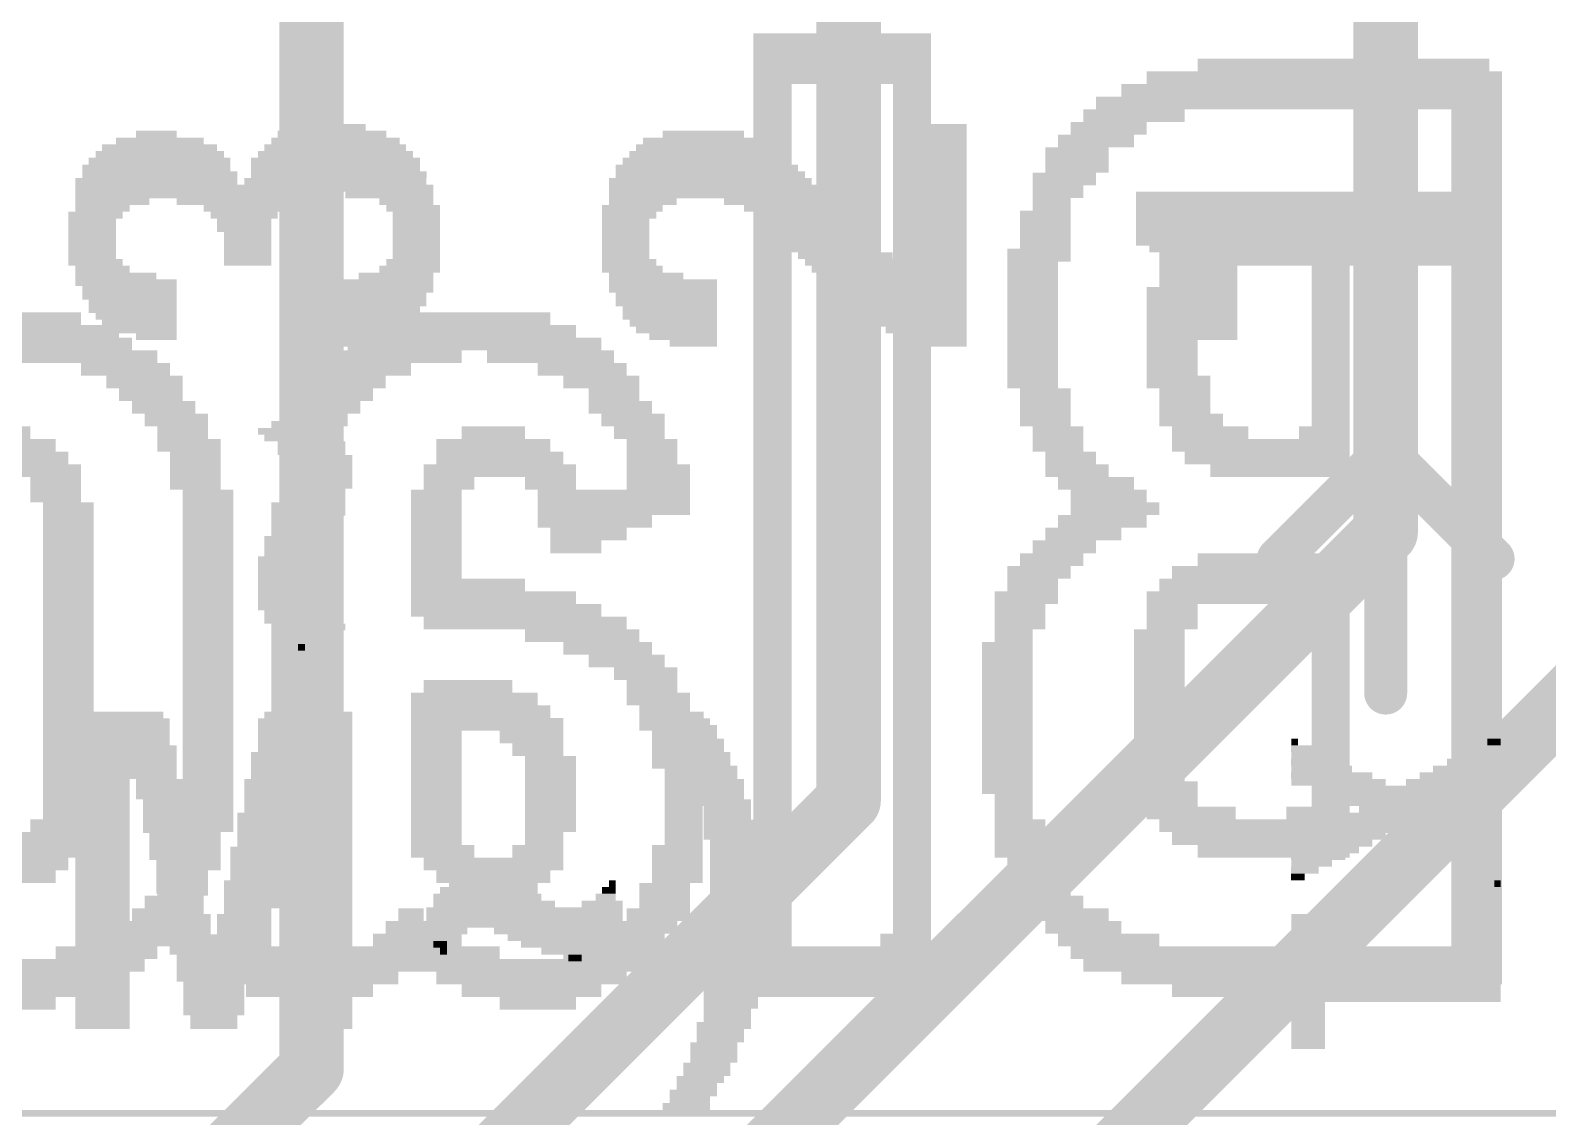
# Model space of a CAD drawing. Extents: x -25 to 82, y -36 to 56.
# Drawn here: x 54.55 to 61.73, y 42.95 to 48.09 of the extents above; entities that cross this region are included whole.
import ezdxf

# ---------------------------------------------------------------- set-up
doc = ezdxf.new("R2010")
doc.units = 0
for name, color, linetype in [('1', 12, 'CONTINUOUS'), ('21', 41, 'CONTINUOUS'), ('22', 40, 'CONTINUOUS')]:
    doc.layers.add(name, color=color, linetype=linetype)

# ---------------------------------------------------------------- blocks, each defined once
blk = doc.blocks.new('RECT')
blk.add_solid([(-0.5, -0.5), (0.5, -0.5), (-0.5, 0.5), (0.5, 0.5)])

msp = doc.modelspace()

# ---------------------------------------------------------------- linework, layer by layer
at = {"layer": '1', "const_width": 0.3048}
for points in [[(58.42, 44.45), (58.42, 49.15)], [(60.96, 49.15), (60.96, 45.72)], [(55.88, 48.26), (55.88, 43.18)], [(53.594, 36.703), (63.5, 46.609)], [(52.959, 37.719), (60.96, 45.72)], [(52.324, 38.354), (58.42, 44.45)], [(51.689, 38.989), (55.88, 43.18)]]:
    msp.add_lwpolyline(points, dxfattribs=at)
at = {"layer": '1', "const_width": 0.1524}
for points in [[(61.0139, 45.6661, 1), (60.9061, 45.7739)], [(60.8838, 45.72, 1), (61.0362, 45.72)], [(58.4739, 44.3961, 1), (58.3661, 44.5039)], [(58.3438, 44.45, 1), (58.4962, 44.45)], [(55.9339, 43.1261, 1), (55.8261, 43.2339)], [(55.8038, 43.18, 1), (55.9562, 43.18)]]:
    msp.add_lwpolyline(points, format="xyb", dxfattribs=at)
at = {"layer": '21', "const_width": 0.2032}
for points in [[(60.96, 46.101), (60.452, 45.593)], [(60.96, 44.958), (60.96, 46.101)], [(61.468, 45.593), (60.96, 46.101)]]:
    msp.add_lwpolyline(points, dxfattribs=at)
at = {"layer": '21', "const_width": 0.1016}
for points in [[(61.0108, 46.101, 1), (60.9092, 46.101)], [(60.9959, 46.1369, 1), (60.9241, 46.0651)], [(60.9959, 46.0651, 1), (60.9241, 46.1369)], [(60.4161, 45.6289, 1), (60.4879, 45.5571)], [(61.4321, 45.5571, 1), (61.5039, 45.6289)], [(60.9092, 44.958, 1), (61.0108, 44.958)]]:
    msp.add_lwpolyline(points, format="xyb", dxfattribs=at)

# ---------------------------------------------------------------- block references
at = {"layer": '21'}
for p, xscale, yscale in [((55.9765, 47.6347), 0.32, 0.032), ((58.8518, 47.6347), 0.254, 0.032), ((55.1624, 47.5706), 0.414, 0.032), ((55.1459, 47.6026), 0.193, 0.032), ((55.993, 47.5706), 0.6071, 0.032), ((55.9765, 47.6026), 0.5131, 0.032), ((57.7342, 47.5706), 0.574, 0.032), ((57.7329, 47.6026), 0.3835, 0.032), ((58.8518, 47.6026), 0.254, 0.032), ((58.8518, 47.5706), 0.254, 0.032), ((55.1624, 47.5068), 0.6071, 0.0318), ((55.1612, 47.5386), 0.5436, 0.032), ((55.993, 47.5068), 0.7341, 0.0318), ((55.9918, 47.5386), 0.6706, 0.032), ((57.7507, 47.5068), 0.7341, 0.0318), ((57.7342, 47.5386), 0.6401, 0.032), ((58.8518, 47.5386), 0.254, 0.032), ((58.8518, 47.5068), 0.254, 0.0318), ((55.1459, 47.4429), 0.701, 0.032), ((55.1612, 47.4749), 0.6706, 0.032), ((55.993, 47.4749), 0.8001, 0.032), ((55.993, 47.4429), 0.8001, 0.032), ((57.7494, 47.4429), 0.8636, 0.032), ((57.7494, 47.4749), 0.7976, 0.032), ((58.8518, 47.4749), 0.254, 0.032), ((58.8518, 47.4429), 0.254, 0.032), ((55.1459, 47.379), 0.7671, 0.0318), ((55.6095, 47.3471), 1.6942, 0.032), ((55.1624, 47.4109), 0.7341, 0.032), ((55.993, 47.379), 0.8611, 0.0318), ((56.0083, 47.4109), 0.8306, 0.032), ((57.766, 47.379), 0.9576, 0.0318), ((57.7825, 47.3471), 0.9906, 0.032), ((57.766, 47.4109), 0.8966, 0.032), ((58.8518, 47.4109), 0.254, 0.032), ((58.8518, 47.379), 0.254, 0.0318), ((58.8518, 47.3471), 0.254, 0.032), ((55.3529, 47.3151), 1.1811, 0.032), ((54.9377, 47.2831), 0.3505, 0.032), ((55.5142, 47.2831), 0.5436, 0.032), ((56.2483, 47.3151), 0.4166, 0.032), ((56.3283, 47.2831), 0.2565, 0.032), ((57.7977, 47.3151), 1.0211, 0.032), ((57.4472, 47.2831), 0.32, 0.032), ((58.086, 47.2831), 0.5105, 0.032), ((58.8518, 47.3151), 0.254, 0.032), ((58.8518, 47.2831), 0.254, 0.032), ((60.6412, 47.3151), 1.7247, 0.032), ((60.6412, 47.2831), 1.7247, 0.032), ((54.8576, 47.2192), 0.2565, 0.0318), ((54.8907, 47.2511), 0.2565, 0.032), ((55.5612, 47.2511), 0.3835, 0.032), ((55.5612, 47.2192), 0.3175, 0.0318), ((56.3601, 47.2511), 0.254, 0.032), ((56.3753, 47.2192), 0.2235, 0.0318), ((57.3824, 47.2192), 0.2565, 0.0318), ((57.3977, 47.2511), 0.287, 0.032), ((58.1482, 47.2511), 0.447, 0.032), ((58.1978, 47.2192), 0.414, 0.0318), ((58.8518, 47.2511), 0.254, 0.032), ((58.8518, 47.2192), 0.254, 0.0318), ((60.6412, 47.2511), 1.7247, 0.032), ((60.6412, 47.2192), 1.7247, 0.0318), ((54.8424, 47.1874), 0.2261, 0.032), ((54.8424, 47.1554), 0.2261, 0.032), ((55.5612, 47.1874), 0.2565, 0.032), ((55.5612, 47.1554), 0.2565, 0.032), ((56.3753, 47.1874), 0.2235, 0.032), ((56.3753, 47.1554), 0.2235, 0.032), ((57.3659, 47.1874), 0.2235, 0.032), ((57.3659, 47.1554), 0.2235, 0.032), ((58.2295, 47.1874), 0.4166, 0.032), ((58.2613, 47.1554), 0.414, 0.032), ((58.8518, 47.1874), 0.254, 0.032), ((58.8518, 47.1554), 0.254, 0.032), ((60.6412, 47.1874), 1.7247, 0.032), ((60.6412, 47.1554), 1.7247, 0.032), ((54.8424, 47.1234), 0.2261, 0.032), ((54.8424, 47.0913), 0.2261, 0.032), ((54.8424, 47.0595), 0.2261, 0.0318), ((55.5777, 47.1234), 0.2235, 0.032), ((55.5777, 47.0913), 0.2235, 0.032), ((55.5777, 47.0595), 0.2235, 0.0318), ((56.3753, 47.1234), 0.2235, 0.032), ((56.3753, 47.0913), 0.2235, 0.032), ((56.3753, 47.0595), 0.2235, 0.0318), ((57.3659, 47.1234), 0.2235, 0.032), ((57.3659, 47.0913), 0.2235, 0.032), ((57.3659, 47.0595), 0.2235, 0.0318), ((58.293, 47.1234), 0.4166, 0.032), ((58.3248, 47.0913), 0.414, 0.032), ((58.3565, 47.0595), 0.4166, 0.0318), ((58.8518, 47.1234), 0.254, 0.032), ((58.8518, 47.0913), 0.254, 0.032), ((58.8518, 47.0595), 0.254, 0.0318), ((60.6412, 47.1234), 1.7247, 0.032), ((60.6412, 47.0913), 1.7247, 0.032), ((60.673, 47.0595), 1.6612, 0.0318), ((54.8424, 47.0276), 0.2261, 0.032), ((54.8576, 46.9956), 0.2565, 0.032), ((55.5777, 47.0276), 0.2235, 0.032), ((55.5777, 46.9956), 0.2235, 0.032), ((56.3601, 46.9956), 0.254, 0.032), ((56.3753, 47.0276), 0.2235, 0.032), ((57.3824, 46.9956), 0.2565, 0.032), ((57.3659, 47.0276), 0.2235, 0.032), ((58.4048, 47.0276), 0.447, 0.032), ((58.5965, 46.9956), 0.7645, 0.032), ((58.8518, 47.0276), 0.254, 0.032), ((60.7047, 47.0276), 1.5977, 0.032), ((60.7212, 46.9956), 1.5646, 0.032), ((54.8907, 46.9636), 0.2565, 0.032), ((54.9542, 46.9317), 0.3835, 0.0318), ((56.2801, 46.9317), 0.3531, 0.0318), ((56.3436, 46.9636), 0.287, 0.032), ((57.3977, 46.9636), 0.287, 0.032), ((57.4624, 46.9317), 0.3505, 0.0318), ((58.6118, 46.9636), 0.7341, 0.032), ((58.6283, 46.9317), 0.701, 0.0318), ((60.1142, 46.9636), 0.2896, 0.032), ((60.1307, 46.9317), 0.2565, 0.0318), ((55.0024, 46.8998), 0.4801, 0.032), ((55.0189, 46.8678), 0.447, 0.032), ((56.2166, 46.8998), 0.4801, 0.032), ((56.2166, 46.8678), 0.4801, 0.032), ((57.5424, 46.8998), 0.5105, 0.032), ((57.5424, 46.8678), 0.5105, 0.032), ((58.6435, 46.8998), 0.6706, 0.032), ((58.66, 46.8678), 0.6375, 0.032), ((60.1307, 46.8998), 0.2565, 0.032), ((60.1472, 46.8678), 0.2235, 0.032), ((55.0189, 46.8358), 0.447, 0.032), ((55.0342, 46.8038), 0.4166, 0.032), ((55.0342, 46.7719), 0.4166, 0.0318), ((56.2, 46.8358), 0.447, 0.032), ((56.2, 46.8038), 0.447, 0.032), ((56.1848, 46.7719), 0.4166, 0.0318), ((57.5577, 46.8358), 0.4801, 0.032), ((57.5577, 46.8038), 0.4801, 0.032), ((57.5742, 46.7719), 0.447, 0.0318), ((58.6753, 46.8358), 0.6071, 0.032), ((58.6918, 46.8038), 0.574, 0.032), ((58.7083, 46.7719), 0.541, 0.0318), ((60.1472, 46.8358), 0.2235, 0.032), ((60.1472, 46.8038), 0.2235, 0.032), ((60.1472, 46.7719), 0.2235, 0.0318), ((55.0507, 46.7401), 0.3835, 0.032), ((55.0659, 46.7081), 0.3531, 0.032), ((56.1683, 46.7401), 0.3835, 0.032), ((56.1518, 46.7081), 0.3505, 0.032), ((57.5742, 46.7401), 0.447, 0.032), ((57.5907, 46.7081), 0.414, 0.032), ((58.74, 46.7401), 0.4775, 0.032), ((58.7553, 46.7081), 0.447, 0.032), ((60.1472, 46.7401), 0.2235, 0.032), ((60.1624, 46.7081), 0.193, 0.032), ((55.099, 46.6761), 0.287, 0.032), ((55.1459, 46.6441), 0.193, 0.032), ((56.1365, 46.6761), 0.32, 0.032), ((56.1048, 46.6441), 0.2565, 0.032), ((57.6059, 46.6761), 0.3835, 0.032), ((57.6377, 46.6441), 0.32, 0.032), ((58.787, 46.6761), 0.3835, 0.032), ((58.8353, 46.6441), 0.287, 0.032), ((60.1624, 46.6761), 0.193, 0.032), ((60.1624, 46.6441), 0.193, 0.032), ((56.0565, 46.6122), 0.16, 0.0318), ((57.6859, 46.6122), 0.2235, 0.0318), ((58.867, 46.6122), 0.2235, 0.0318), ((55.8165, 46.2288), 0.254, 0.032), ((55.8495, 46.2608), 0.127, 0.032), ((55.8013, 46.1968), 0.3505, 0.032), ((55.833, 46.1649), 0.3531, 0.0318), ((55.88, 46.133), 0.32, 0.032), ((55.88, 46.101), 0.32, 0.032), ((55.913, 46.069), 0.32, 0.032), ((55.913, 46.0371), 0.32, 0.0318), ((55.9295, 46.0052), 0.287, 0.032), ((55.9295, 45.9732), 0.287, 0.032), ((55.9295, 45.9412), 0.287, 0.032), ((55.8965, 45.9092), 0.287, 0.032), ((55.8965, 45.8774), 0.287, 0.0318), ((55.8965, 45.8455), 0.287, 0.032), ((55.88, 45.8135), 0.32, 0.032), ((55.8648, 45.7815), 0.2896, 0.032), ((55.8495, 45.7495), 0.32, 0.032), ((55.833, 45.7176), 0.287, 0.0318), ((55.8165, 45.6857), 0.32, 0.032), ((55.8165, 45.6537), 0.32, 0.032), ((55.7848, 45.5898), 0.3175, 0.0318), ((55.7695, 45.5579), 0.287, 0.032), ((55.8, 45.6217), 0.287, 0.032), ((55.7695, 45.5259), 0.287, 0.032), ((55.7695, 45.4939), 0.287, 0.032), ((55.7695, 45.4619), 0.287, 0.032), ((55.7695, 45.4301), 0.287, 0.0318), ((55.7695, 45.3982), 0.287, 0.032), ((55.7848, 45.3662), 0.3175, 0.032), ((55.833, 45.3022), 0.3531, 0.032), ((55.8165, 45.3342), 0.32, 0.032), ((55.8648, 45.2703), 0.3505, 0.0318), ((55.8648, 45.2384), 0.2896, 0.032), ((55.8483, 45.2064), 0.1905, 0.032), ((55.833, 45.1744), 0.033, 0.032), ((54.9707, 44.8549), 0.4166, 0.032), ((55.8648, 44.8549), 0.4166, 0.032), ((57.6377, 44.8549), 0.193, 0.032), ((54.9859, 44.823), 0.447, 0.0318), ((54.9859, 44.7911), 0.447, 0.032), ((55.8495, 44.823), 0.447, 0.0318), ((55.8495, 44.7911), 0.447, 0.032), ((57.6529, 44.823), 0.2235, 0.0318), ((57.6859, 44.7911), 0.2235, 0.032), ((54.9859, 44.7591), 0.447, 0.032), ((54.9859, 44.7271), 0.447, 0.032), ((55.0024, 44.6952), 0.4801, 0.0318), ((55.8495, 44.7591), 0.447, 0.032), ((55.8495, 44.7271), 0.447, 0.032), ((55.8495, 44.6952), 0.447, 0.0318), ((57.6859, 44.7591), 0.2235, 0.032), ((57.719, 44.7271), 0.2235, 0.032), ((57.719, 44.6952), 0.2235, 0.0318), ((60.5612, 44.6952), 0.0965, 0.0318), ((60.5295, 44.7271), 0.033, 0.032), ((61.4401, 44.6952), 0.127, 0.0318), ((61.4718, 44.7271), 0.0635, 0.032), ((55.0024, 44.6634), 0.4801, 0.032), ((55.0024, 44.6314), 0.4801, 0.032), ((55.833, 44.6634), 0.4801, 0.032), ((55.833, 44.6314), 0.4801, 0.032), ((57.7494, 44.6634), 0.2235, 0.032), ((57.7494, 44.6314), 0.2235, 0.032), ((60.6247, 44.6314), 0.2235, 0.032), ((60.593, 44.6634), 0.16, 0.032), ((61.3766, 44.6314), 0.254, 0.032), ((61.4083, 44.6634), 0.1905, 0.032), ((55.0024, 44.5994), 0.4801, 0.032), ((55.0024, 44.5673), 0.4801, 0.032), ((55.833, 44.5994), 0.4801, 0.032), ((55.833, 44.5673), 0.4801, 0.032), ((57.7825, 44.5994), 0.2235, 0.032), ((57.7825, 44.5673), 0.2235, 0.032), ((60.6565, 44.5994), 0.287, 0.032), ((60.7047, 44.5673), 0.3835, 0.032), ((61.3118, 44.5673), 0.3835, 0.032), ((61.3435, 44.5994), 0.32, 0.032), ((54.8907, 44.5355), 0.2565, 0.0318), ((54.8907, 44.5036), 0.2565, 0.032), ((55.1612, 44.5355), 0.2235, 0.0318), ((55.1612, 44.5036), 0.2235, 0.032), ((55.6743, 44.5355), 0.2235, 0.0318), ((55.6743, 44.5036), 0.2235, 0.032), ((55.9448, 44.5355), 0.2565, 0.0318), ((55.9448, 44.5036), 0.2565, 0.032), ((57.7977, 44.5355), 0.254, 0.0318), ((57.8129, 44.5036), 0.2235, 0.032), ((60.7365, 44.5355), 0.447, 0.0318), ((61.0083, 44.5036), 0.7976, 0.032), ((61.2648, 44.5355), 0.4166, 0.0318), ((54.8907, 44.4716), 0.2565, 0.032), ((54.8907, 44.4396), 0.2565, 0.032), ((54.8907, 44.4076), 0.2565, 0.032), ((55.1612, 44.4716), 0.2235, 0.032), ((55.1777, 44.4396), 0.1905, 0.032), ((55.1777, 44.4076), 0.1905, 0.032), ((55.6743, 44.4716), 0.2235, 0.032), ((55.6578, 44.4396), 0.1905, 0.032), ((55.6578, 44.4076), 0.1905, 0.032), ((55.9448, 44.4716), 0.2565, 0.032), ((55.9448, 44.4396), 0.2565, 0.032), ((55.9448, 44.4076), 0.2565, 0.032), ((57.8129, 44.4716), 0.2235, 0.032), ((57.8295, 44.4396), 0.2565, 0.032), ((57.846, 44.4076), 0.2235, 0.032), ((60.993, 44.4716), 0.6401, 0.032), ((61.0095, 44.4396), 0.4801, 0.032), ((61.0083, 44.4076), 0.3505, 0.032), ((54.8907, 44.3757), 0.2565, 0.0318), ((54.8907, 44.3438), 0.2565, 0.032), ((55.1942, 44.3757), 0.2235, 0.0318), ((55.1942, 44.3438), 0.2235, 0.032), ((55.6412, 44.3757), 0.2235, 0.0318), ((55.6412, 44.3438), 0.2235, 0.032), ((55.9448, 44.3757), 0.2565, 0.0318), ((55.9448, 44.3438), 0.2565, 0.032), ((57.846, 44.3757), 0.2235, 0.0318), ((57.8625, 44.3438), 0.2565, 0.032), ((60.993, 44.3438), 0.574, 0.032), ((60.993, 44.3757), 0.447, 0.0318), ((54.8907, 44.3118), 0.2565, 0.032), ((54.8907, 44.2798), 0.2565, 0.032), ((55.1942, 44.3118), 0.2235, 0.032), ((55.2094, 44.2798), 0.193, 0.032), ((55.6412, 44.3118), 0.2235, 0.032), ((55.6247, 44.2798), 0.1905, 0.032), ((55.9448, 44.3118), 0.2565, 0.032), ((55.9448, 44.2798), 0.2565, 0.032), ((57.8625, 44.3118), 0.2565, 0.032), ((57.8625, 44.2798), 0.2565, 0.032), ((60.753, 44.2798), 0.414, 0.032), ((60.9765, 44.3118), 0.7341, 0.032), ((61.2318, 44.2798), 0.4166, 0.032), ((54.8907, 44.2479), 0.2565, 0.0318), ((54.8907, 44.2161), 0.2565, 0.032), ((55.2094, 44.2479), 0.193, 0.0318), ((55.2247, 44.2161), 0.2235, 0.032), ((55.6082, 44.2161), 0.2235, 0.032), ((55.6247, 44.2479), 0.1905, 0.0318), ((55.9448, 44.2479), 0.2565, 0.0318), ((55.9448, 44.2161), 0.2565, 0.032), ((57.8777, 44.2479), 0.2261, 0.0318), ((57.893, 44.2161), 0.2565, 0.032), ((60.7047, 44.2479), 0.3835, 0.0318), ((60.673, 44.2161), 0.32, 0.032), ((61.2966, 44.2479), 0.414, 0.0318), ((61.3283, 44.2161), 0.3505, 0.032), ((54.8907, 44.1841), 0.2565, 0.032), ((54.8907, 44.1521), 0.2565, 0.032), ((54.8907, 44.1201), 0.2565, 0.032), ((55.2247, 44.1841), 0.2235, 0.032), ((55.2412, 44.1521), 0.1905, 0.032), ((55.2412, 44.1201), 0.1905, 0.032), ((55.6082, 44.1841), 0.2235, 0.032), ((55.593, 44.1521), 0.193, 0.032), ((55.593, 44.1201), 0.193, 0.032), ((55.9448, 44.1841), 0.2565, 0.032), ((55.9448, 44.1521), 0.2565, 0.032), ((55.9448, 44.1201), 0.2565, 0.032), ((57.893, 44.1841), 0.2565, 0.032), ((57.893, 44.1521), 0.2565, 0.032), ((57.893, 44.1201), 0.2565, 0.032), ((60.6412, 44.1841), 0.2565, 0.032), ((60.6095, 44.1521), 0.193, 0.032), ((60.5777, 44.1201), 0.1295, 0.032), ((61.3601, 44.1841), 0.287, 0.032), ((61.3918, 44.1521), 0.2235, 0.032), ((61.4236, 44.1201), 0.16, 0.032), ((54.8907, 44.0882), 0.2565, 0.0318), ((54.8907, 44.0563), 0.2565, 0.032), ((55.2412, 44.0882), 0.1905, 0.0318), ((55.2577, 44.0563), 0.2235, 0.032), ((55.5777, 44.0563), 0.2235, 0.032), ((55.593, 44.0882), 0.193, 0.0318), ((55.9448, 44.0882), 0.2565, 0.0318), ((55.9448, 44.0563), 0.2565, 0.032), ((56.6788, 44.0563), 0.2565, 0.032), ((57.3024, 44.0563), 0.0305, 0.032), ((57.893, 44.0882), 0.2565, 0.0318), ((57.893, 44.0563), 0.2565, 0.032), ((60.5447, 44.0882), 0.0635, 0.0318), ((61.4553, 44.0882), 0.0965, 0.0318), ((61.4883, 44.0563), 0.0305, 0.032), ((54.8907, 44.0243), 0.2565, 0.032), ((54.8907, 43.9923), 0.2565, 0.032), ((55.2577, 44.0243), 0.2235, 0.032), ((55.2742, 43.9923), 0.1905, 0.032), ((55.5777, 44.0243), 0.2235, 0.032), ((55.5612, 43.9923), 0.1905, 0.032), ((55.9448, 44.0243), 0.2565, 0.032), ((55.9448, 43.9923), 0.2565, 0.032), ((56.7119, 43.9923), 0.5105, 0.032), ((56.6953, 44.0243), 0.4166, 0.032), ((57.2707, 43.9923), 0.094, 0.032), ((57.2859, 44.0243), 0.0635, 0.032), ((57.893, 44.0243), 0.2565, 0.032), ((57.893, 43.9923), 0.2565, 0.032), ((54.8907, 43.9603), 0.2565, 0.032), ((54.8907, 43.9284), 0.2565, 0.0318), ((55.2742, 43.9603), 0.1905, 0.032), ((55.2742, 43.9284), 0.1905, 0.0318), ((55.5612, 43.9603), 0.1905, 0.032), ((55.5612, 43.9284), 0.1905, 0.0318), ((55.9448, 43.9603), 0.2565, 0.032), ((55.9448, 43.9284), 0.2565, 0.0318), ((56.8871, 43.9284), 0.9271, 0.0318), ((56.7436, 43.9603), 0.574, 0.032), ((57.2541, 43.9603), 0.193, 0.032), ((57.893, 43.9603), 0.2565, 0.032), ((57.9095, 43.9284), 0.2896, 0.0318), ((54.8907, 43.8965), 0.2565, 0.032), ((54.8907, 43.8645), 0.2565, 0.032), ((54.8907, 43.8325), 0.2565, 0.032), ((55.2907, 43.8965), 0.2235, 0.032), ((55.306, 43.8645), 0.193, 0.032), ((55.306, 43.8325), 0.193, 0.032), ((55.5447, 43.8965), 0.2235, 0.032), ((55.5295, 43.8645), 0.193, 0.032), ((55.5295, 43.8325), 0.193, 0.032), ((55.9448, 43.8965), 0.2565, 0.032), ((55.9448, 43.8645), 0.2565, 0.032), ((55.9448, 43.8325), 0.2565, 0.032), ((56.8871, 43.8965), 0.9271, 0.032), ((56.8871, 43.8645), 0.9271, 0.032), ((56.5366, 43.8325), 0.16, 0.032), ((57.0471, 43.8325), 0.6071, 0.032), ((57.9095, 43.8965), 0.2896, 0.032), ((57.893, 43.8645), 0.2565, 0.032), ((57.893, 43.8325), 0.2565, 0.032), ((60.593, 43.8965), 0.16, 0.032), ((60.593, 43.8645), 0.16, 0.032), ((60.593, 43.8325), 0.16, 0.032), ((54.8907, 43.8007), 0.2565, 0.0318), ((54.8907, 43.7688), 0.2565, 0.032), ((55.4177, 43.8007), 0.4166, 0.0318), ((55.4177, 43.7688), 0.4166, 0.032), ((55.9448, 43.8007), 0.2565, 0.0318), ((55.9448, 43.7688), 0.2565, 0.032), ((56.5201, 43.8007), 0.127, 0.0318), ((56.4883, 43.7688), 0.0635, 0.032), ((57.0624, 43.8007), 0.5105, 0.0318), ((57.0789, 43.7688), 0.4166, 0.032), ((57.893, 43.8007), 0.2565, 0.0318), ((57.893, 43.7688), 0.2565, 0.032), ((60.593, 43.8007), 0.16, 0.0318), ((60.593, 43.7688), 0.16, 0.032), ((54.8907, 43.7368), 0.2565, 0.032), ((54.8907, 43.7048), 0.2565, 0.032), ((55.4177, 43.7368), 0.4166, 0.032), ((55.4177, 43.7048), 0.3505, 0.032), ((55.9448, 43.7368), 0.2565, 0.032), ((55.9448, 43.7048), 0.2565, 0.032), ((56.5036, 43.7368), 0.033, 0.032), ((57.1106, 43.7368), 0.287, 0.032), ((57.1259, 43.7048), 0.0635, 0.032), ((57.893, 43.7368), 0.2565, 0.032), ((57.893, 43.7048), 0.2565, 0.032), ((60.593, 43.7368), 0.16, 0.032), ((60.593, 43.7048), 0.16, 0.032), ((54.8907, 43.6728), 0.2565, 0.032), ((54.8907, 43.6409), 0.2565, 0.0318), ((55.4177, 43.6728), 0.3505, 0.032), ((55.4177, 43.6409), 0.3505, 0.0318), ((55.9448, 43.6728), 0.2565, 0.032), ((55.9448, 43.6409), 0.2565, 0.0318), ((57.893, 43.6728), 0.2565, 0.032), ((57.893, 43.6409), 0.2565, 0.0318), ((61.0083, 43.6728), 0.9906, 0.032), ((61.0083, 43.6409), 0.9906, 0.0318), ((54.8907, 43.609), 0.2565, 0.032), ((54.8907, 43.577), 0.2565, 0.032), ((54.8907, 43.545), 0.2565, 0.032), ((55.4177, 43.609), 0.3505, 0.032), ((55.4177, 43.577), 0.2896, 0.032), ((55.4177, 43.545), 0.2896, 0.032), ((55.9448, 43.609), 0.2565, 0.032), ((55.9448, 43.577), 0.2565, 0.032), ((55.9448, 43.545), 0.2565, 0.032), ((57.8625, 43.577), 0.2565, 0.032), ((57.8625, 43.545), 0.2565, 0.032), ((57.8777, 43.609), 0.2261, 0.032), ((61.0083, 43.609), 0.9906, 0.032), ((61.0083, 43.577), 0.9906, 0.032), ((61.0083, 43.545), 0.9906, 0.032), ((54.8907, 43.513), 0.2565, 0.032), ((54.8907, 43.4811), 0.2565, 0.0318), ((55.4177, 43.513), 0.2896, 0.032), ((55.4177, 43.4811), 0.2896, 0.0318), ((55.9448, 43.513), 0.2565, 0.032), ((55.9448, 43.4811), 0.2565, 0.0318), ((57.8625, 43.513), 0.2565, 0.032), ((57.8625, 43.4811), 0.2565, 0.0318), ((61.0083, 43.513), 0.9906, 0.032), ((60.593, 43.4811), 0.16, 0.0318), ((54.8907, 43.4492), 0.2565, 0.032), ((54.8907, 43.4172), 0.2565, 0.032), ((55.4177, 43.4492), 0.2896, 0.032), ((55.4177, 43.4172), 0.2235, 0.032), ((55.9448, 43.4492), 0.2565, 0.032), ((55.9448, 43.4172), 0.2565, 0.032), ((57.846, 43.4492), 0.2235, 0.032), ((57.846, 43.4172), 0.2235, 0.032), ((60.593, 43.4492), 0.16, 0.032), ((60.593, 43.4172), 0.16, 0.032), ((54.8907, 43.3852), 0.2565, 0.032), ((55.4177, 43.3852), 0.2235, 0.032), ((55.9448, 43.3852), 0.2565, 0.032), ((57.8129, 43.3532), 0.2235, 0.032), ((57.8295, 43.3852), 0.2565, 0.032), ((60.593, 43.3852), 0.16, 0.032), ((60.593, 43.3532), 0.16, 0.032), ((57.7825, 43.2895), 0.2235, 0.032), ((57.7825, 43.2575), 0.2235, 0.032), ((57.8129, 43.3214), 0.2235, 0.0318), ((60.593, 43.3214), 0.16, 0.0318), ((60.593, 43.2895), 0.16, 0.032), ((57.7494, 43.1936), 0.2235, 0.0318), ((57.7825, 43.2255), 0.2235, 0.032), ((57.719, 43.1297), 0.2235, 0.032), ((57.7494, 43.1617), 0.2235, 0.032), ((57.6859, 43.0657), 0.2235, 0.032), ((57.7025, 43.0977), 0.1905, 0.032), ((46.0235, 42.9699), 36.2636, 0.032), ((57.6529, 43.0019), 0.2235, 0.032), ((57.6694, 43.0338), 0.1905, 0.0318)]:
    msp.add_blockref('RECT', p, dxfattribs=dict(at, xscale=xscale, yscale=yscale))
at = {"layer": '22', "yscale": 0.06, "rotation": 180}
for p, xscale in [((58.39, 48.05), 0.84), ((58.39, 47.99), 0.84), ((58.39, 47.93), 0.84), ((60.76, 47.93), 1.38), ((58.39, 47.87), 0.84), ((60.67, 47.87), 1.68), ((58.06, 47.81), 0.18), ((58.72, 47.81), 0.18), ((60.61, 47.81), 1.8), ((58.06, 47.75), 0.18), ((58.72, 47.75), 0.18), ((60.55, 47.75), 1.92), ((58.06, 47.69), 0.18), ((58.06, 47.63), 0.18), ((58.72, 47.69), 0.18), ((58.72, 47.63), 0.18), ((59.65, 47.63), 0.36), ((59.77, 47.69), 0.48), ((61.39, 47.69), 0.24), ((61.39, 47.63), 0.24), ((58.06, 47.57), 0.18), ((58.72, 47.57), 0.18), ((59.59, 47.57), 0.36), ((61.39, 47.57), 0.24), ((58.06, 47.51), 0.18), ((58.72, 47.51), 0.18), ((59.5, 47.51), 0.3), ((61.39, 47.51), 0.24), ((58.06, 47.45), 0.18), ((58.72, 47.45), 0.18), ((59.5, 47.45), 0.3), ((61.39, 47.45), 0.24), ((58.06, 47.39), 0.18), ((58.72, 47.39), 0.18), ((59.44, 47.39), 0.3), ((61.39, 47.39), 0.24), ((58.06, 47.33), 0.18), ((58.06, 47.27), 0.18), ((58.72, 47.33), 0.18), ((58.72, 47.27), 0.18), ((59.41, 47.33), 0.24), ((59.38, 47.27), 0.18), ((60.46, 47.27), 0.66), ((61.39, 47.33), 0.24), ((61.39, 47.27), 0.24), ((58.06, 47.21), 0.18), ((58.72, 47.21), 0.18), ((59.35, 47.21), 0.24), ((60.4, 47.21), 0.78), ((61.39, 47.21), 0.24), ((58.06, 47.15), 0.18), ((58.72, 47.15), 0.18), ((59.35, 47.15), 0.24), ((60.37, 47.15), 0.84), ((61.39, 47.15), 0.24), ((58.06, 47.09), 0.18), ((58.72, 47.09), 0.18), ((59.35, 47.09), 0.24), ((60.37, 47.09), 0.84), ((61.39, 47.09), 0.24), ((58.06, 47.03), 0.18), ((58.72, 47.03), 0.18), ((59.32, 47.03), 0.3), ((60.01, 47.03), 0.24), ((60.7, 47.03), 0.18), ((61.39, 47.03), 0.24), ((58.06, 46.97), 0.18), ((58.06, 46.91), 0.18), ((58.72, 46.97), 0.18), ((58.72, 46.91), 0.18), ((59.29, 46.97), 0.24), ((59.29, 46.91), 0.24), ((60.01, 46.97), 0.24), ((60.01, 46.91), 0.24), ((60.7, 46.97), 0.18), ((60.7, 46.91), 0.18), ((61.39, 46.97), 0.24), ((61.39, 46.91), 0.24), ((58.06, 46.85), 0.18), ((58.72, 46.85), 0.18), ((59.29, 46.85), 0.24), ((59.95, 46.85), 0.24), ((60.7, 46.85), 0.18), ((61.39, 46.85), 0.24), ((58.06, 46.79), 0.18), ((58.72, 46.79), 0.18), ((59.29, 46.79), 0.24), ((59.95, 46.79), 0.24), ((60.7, 46.79), 0.18), ((61.39, 46.79), 0.24), ((54.46, 46.73), 0.66), ((56.65, 46.73), 0.72), ((58.06, 46.73), 0.18), ((58.72, 46.73), 0.18), ((59.29, 46.73), 0.24), ((59.95, 46.73), 0.24), ((60.7, 46.73), 0.18), ((61.39, 46.73), 0.24), ((54.49, 46.67), 0.96), ((56.65, 46.67), 0.96), ((58.06, 46.67), 0.18), ((58.72, 46.67), 0.18), ((59.29, 46.67), 0.24), ((59.95, 46.67), 0.24), ((60.7, 46.67), 0.18), ((61.39, 46.67), 0.24), ((54.49, 46.55), 1.32), ((54.46, 46.61), 1.14), ((56.29, 46.55), 0.6), ((56.65, 46.61), 1.2), ((57.01, 46.55), 0.6), ((58.06, 46.61), 0.18), ((58.06, 46.55), 0.18), ((58.72, 46.61), 0.18), ((58.72, 46.55), 0.18), ((59.29, 46.61), 0.24), ((59.29, 46.55), 0.24), ((59.95, 46.61), 0.24), ((59.95, 46.55), 0.24), ((60.7, 46.61), 0.18), ((60.7, 46.55), 0.18), ((61.39, 46.61), 0.24), ((61.39, 46.55), 0.24), ((55, 46.49), 0.42), ((56.14, 46.49), 0.42), ((57.16, 46.49), 0.42), ((58.06, 46.49), 0.18), ((58.72, 46.49), 0.18), ((59.29, 46.49), 0.24), ((59.95, 46.49), 0.24), ((60.7, 46.49), 0.18), ((61.39, 46.49), 0.24), ((55.09, 46.43), 0.36), ((56.05, 46.43), 0.36), ((57.25, 46.43), 0.36), ((58.06, 46.43), 0.18), ((58.72, 46.43), 0.18), ((59.29, 46.43), 0.24), ((59.98, 46.43), 0.3), ((60.7, 46.43), 0.18), ((61.39, 46.43), 0.24), ((55.12, 46.37), 0.3), ((56.02, 46.37), 0.3), ((57.31, 46.37), 0.24), ((58.06, 46.37), 0.18), ((58.72, 46.37), 0.18), ((59.35, 46.37), 0.24), ((60.01, 46.37), 0.24), ((60.7, 46.37), 0.18), ((61.39, 46.37), 0.24), ((55.18, 46.31), 0.3), ((55.96, 46.31), 0.3), ((57.34, 46.31), 0.3), ((58.06, 46.31), 0.18), ((58.72, 46.31), 0.18), ((59.35, 46.31), 0.24), ((60.01, 46.31), 0.24), ((60.7, 46.31), 0.18), ((61.39, 46.31), 0.24), ((54.4, 46.19), 0.3), ((55.24, 46.25), 0.3), ((55.27, 46.19), 0.24), ((55.93, 46.25), 0.24), ((55.9, 46.19), 0.18), ((56.74, 46.19), 0.3), ((57.4, 46.25), 0.3), ((57.43, 46.19), 0.24), ((58.06, 46.25), 0.18), ((58.06, 46.19), 0.18), ((58.72, 46.25), 0.18), ((58.72, 46.19), 0.18), ((59.35, 46.25), 0.24), ((59.41, 46.19), 0.24), ((60.04, 46.25), 0.3), ((60.13, 46.19), 0.36), ((60.67, 46.19), 0.24), ((60.7, 46.25), 0.18), ((61.39, 46.25), 0.24), ((61.39, 46.19), 0.24), ((54.43, 46.13), 0.48), ((55.3, 46.13), 0.3), ((55.87, 46.13), 0.24), ((56.74, 46.13), 0.54), ((57.49, 46.13), 0.24), ((58.06, 46.13), 0.18), ((58.72, 46.13), 0.18), ((59.41, 46.13), 0.24), ((60.37, 46.13), 0.84), ((61.39, 46.13), 0.24), ((54.4, 46.07), 0.66), ((55.33, 46.07), 0.24), ((55.87, 46.07), 0.24), ((56.77, 46.07), 0.6), ((57.49, 46.07), 0.24), ((58.06, 46.07), 0.18), ((58.72, 46.07), 0.18), ((59.47, 46.07), 0.24), ((60.4, 46.07), 0.78), ((61.39, 46.07), 0.24), ((54.43, 46.01), 0.72), ((55.33, 46.01), 0.24), ((55.87, 46.01), 0.24), ((56.77, 46.01), 0.72), ((57.52, 46.01), 0.3), ((58.06, 46.01), 0.18), ((58.72, 46.01), 0.18), ((59.5, 46.01), 0.3), ((60.46, 46.01), 0.66), ((61.39, 46.01), 0.24), ((54.67, 45.95), 0.24), ((55.33, 45.95), 0.24), ((55.84, 45.95), 0.18), ((56.53, 45.95), 0.24), ((57.01, 45.95), 0.24), ((57.52, 45.95), 0.3), ((58.06, 45.95), 0.18), ((58.72, 45.95), 0.18), ((59.59, 45.95), 0.36), ((61.39, 45.95), 0.24), ((54.67, 45.89), 0.24), ((54.73, 45.83), 0.24), ((55.39, 45.89), 0.24), ((55.39, 45.83), 0.24), ((55.81, 45.83), 0.24), ((55.84, 45.89), 0.18), ((56.47, 45.89), 0.24), ((56.47, 45.83), 0.24), ((57.31, 45.89), 0.72), ((57.31, 45.83), 0.72), ((58.06, 45.89), 0.18), ((58.06, 45.83), 0.18), ((58.72, 45.89), 0.18), ((58.72, 45.83), 0.18), ((59.65, 45.89), 0.36), ((59.68, 45.83), 0.42), ((61.39, 45.89), 0.24), ((61.39, 45.83), 0.24), ((54.73, 45.77), 0.24), ((55.39, 45.77), 0.24), ((55.81, 45.77), 0.24), ((56.47, 45.77), 0.24), ((57.22, 45.77), 0.54), ((58.06, 45.77), 0.18), ((58.72, 45.77), 0.18), ((59.62, 45.77), 0.42), ((61.39, 45.77), 0.24), ((54.73, 45.71), 0.24), ((55.39, 45.71), 0.24), ((55.81, 45.71), 0.24), ((56.47, 45.71), 0.24), ((57.19, 45.71), 0.36), ((58.06, 45.71), 0.18), ((58.72, 45.71), 0.18), ((59.53, 45.71), 0.36), ((61.39, 45.71), 0.24), ((54.73, 45.65), 0.24), ((55.39, 45.65), 0.24), ((55.81, 45.65), 0.24), ((56.47, 45.65), 0.24), ((57.13, 45.65), 0.24), ((58.06, 45.65), 0.18), ((58.72, 45.65), 0.18), ((59.44, 45.65), 0.3), ((61.39, 45.65), 0.24), ((54.73, 45.59), 0.24), ((55.39, 45.59), 0.24), ((55.81, 45.59), 0.24), ((56.47, 45.59), 0.24), ((58.06, 45.59), 0.18), ((58.72, 45.59), 0.18), ((59.38, 45.59), 0.3), ((60.43, 45.59), 0.72), ((61.39, 45.59), 0.24), ((54.73, 45.53), 0.24), ((54.73, 45.47), 0.24), ((55.39, 45.53), 0.24), ((55.39, 45.47), 0.24), ((55.81, 45.53), 0.24), ((55.81, 45.47), 0.24), ((56.47, 45.53), 0.24), ((56.62, 45.47), 0.54), ((58.06, 45.53), 0.18), ((58.06, 45.47), 0.18), ((58.72, 45.53), 0.18), ((58.72, 45.47), 0.18), ((59.32, 45.53), 0.3), ((59.29, 45.47), 0.24), ((60.34, 45.47), 0.9), ((60.37, 45.53), 0.84), ((61.39, 45.53), 0.24), ((61.39, 45.47), 0.24), ((54.73, 45.41), 0.24), ((55.39, 45.41), 0.24), ((55.81, 45.41), 0.24), ((56.74, 45.41), 0.78), ((58.06, 45.41), 0.18), ((58.72, 45.41), 0.18), ((59.26, 45.41), 0.3), ((60.31, 45.41), 0.96), ((61.39, 45.41), 0.24), ((54.73, 45.35), 0.24), ((55.39, 45.35), 0.24), ((55.81, 45.35), 0.24), ((56.8, 45.35), 0.9), ((58.06, 45.35), 0.18), ((58.72, 45.35), 0.18), ((59.23, 45.35), 0.24), ((59.95, 45.35), 0.24), ((60.7, 45.35), 0.18), ((61.39, 45.35), 0.24), ((54.73, 45.29), 0.24), ((55.39, 45.29), 0.24), ((55.81, 45.29), 0.24), ((56.89, 45.29), 0.96), ((58.06, 45.29), 0.18), ((58.72, 45.29), 0.18), ((59.23, 45.29), 0.24), ((59.95, 45.29), 0.24), ((60.7, 45.29), 0.18), ((61.39, 45.29), 0.24), ((54.73, 45.23), 0.24), ((55.39, 45.23), 0.24), ((55.81, 45.23), 0.24), ((57.16, 45.23), 0.54), ((58.06, 45.23), 0.18), ((58.72, 45.23), 0.18), ((59.2, 45.23), 0.18), ((59.89, 45.23), 0.24), ((60.7, 45.23), 0.18), ((61.39, 45.23), 0.24), ((54.73, 45.17), 0.24), ((54.73, 45.11), 0.24), ((55.39, 45.17), 0.24), ((55.39, 45.11), 0.24), ((55.81, 45.17), 0.24), ((55.81, 45.11), 0.24), ((57.28, 45.17), 0.42), ((57.37, 45.11), 0.36), ((58.06, 45.17), 0.18), ((58.06, 45.11), 0.18), ((58.72, 45.17), 0.18), ((58.72, 45.11), 0.18), ((59.17, 45.17), 0.24), ((59.17, 45.11), 0.24), ((59.89, 45.17), 0.24), ((59.89, 45.11), 0.24), ((60.7, 45.17), 0.18), ((60.7, 45.11), 0.18), ((61.39, 45.17), 0.24), ((61.39, 45.11), 0.24), ((54.73, 45.05), 0.24), ((55.39, 45.05), 0.24), ((55.81, 45.05), 0.24), ((57.46, 45.05), 0.3), ((58.06, 45.05), 0.18), ((58.72, 45.05), 0.18), ((59.17, 45.05), 0.24), ((59.89, 45.05), 0.24), ((60.7, 45.05), 0.18), ((61.39, 45.05), 0.24), ((54.73, 44.99), 0.24), ((55.39, 44.99), 0.24), ((55.81, 44.99), 0.24), ((56.62, 44.99), 0.42), ((57.49, 44.99), 0.24), ((58.06, 44.99), 0.18), ((58.72, 44.99), 0.18), ((59.17, 44.99), 0.24), ((59.89, 44.99), 0.24), ((60.7, 44.99), 0.18), ((61.39, 44.99), 0.24), ((54.73, 44.93), 0.24), ((55.39, 44.93), 0.24), ((55.81, 44.93), 0.24), ((56.65, 44.93), 0.6), ((57.52, 44.93), 0.3), ((58.06, 44.93), 0.18), ((58.72, 44.93), 0.18), ((59.17, 44.93), 0.24), ((59.89, 44.93), 0.24), ((60.7, 44.93), 0.18), ((61.39, 44.93), 0.24), ((54.73, 44.87), 0.24), ((55.39, 44.87), 0.24), ((55.81, 44.87), 0.24), ((56.68, 44.87), 0.66), ((57.55, 44.87), 0.24), ((58.06, 44.87), 0.18), ((58.72, 44.87), 0.18), ((59.17, 44.87), 0.24), ((59.89, 44.87), 0.24), ((60.7, 44.87), 0.18), ((61.39, 44.87), 0.24), ((54.73, 44.81), 0.24), ((54.73, 44.75), 0.24), ((55.39, 44.81), 0.24), ((55.39, 44.75), 0.24), ((55.81, 44.81), 0.24), ((55.81, 44.75), 0.24), ((56.71, 44.81), 0.72), ((56.47, 44.75), 0.24), ((56.92, 44.75), 0.3), ((57.55, 44.81), 0.24), ((57.61, 44.75), 0.24), ((58.06, 44.81), 0.18), ((58.06, 44.75), 0.18), ((58.72, 44.81), 0.18), ((58.72, 44.75), 0.18), ((59.17, 44.81), 0.24), ((59.17, 44.75), 0.24), ((59.89, 44.81), 0.24), ((59.89, 44.75), 0.24), ((60.7, 44.81), 0.18), ((60.7, 44.75), 0.18), ((61.39, 44.81), 0.24), ((61.39, 44.75), 0.24), ((54.73, 44.69), 0.24), ((55.39, 44.69), 0.24), ((55.81, 44.69), 0.24), ((56.47, 44.69), 0.24), ((56.95, 44.69), 0.24), ((57.61, 44.69), 0.24), ((58.06, 44.69), 0.18), ((58.72, 44.69), 0.18), ((59.17, 44.69), 0.24), ((59.89, 44.69), 0.24), ((60.7, 44.69), 0.18), ((61.39, 44.69), 0.24), ((54.73, 44.63), 0.24), ((55.39, 44.63), 0.24), ((55.81, 44.63), 0.24), ((56.47, 44.63), 0.24), ((57.01, 44.63), 0.24), ((57.61, 44.63), 0.24), ((58.06, 44.63), 0.18), ((58.72, 44.63), 0.18), ((59.17, 44.63), 0.24), ((59.89, 44.63), 0.24), ((60.7, 44.63), 0.18), ((61.39, 44.63), 0.24), ((54.73, 44.57), 0.24), ((55.39, 44.57), 0.24), ((55.81, 44.57), 0.24), ((56.47, 44.57), 0.24), ((57.01, 44.57), 0.24), ((57.64, 44.57), 0.18), ((58.06, 44.57), 0.18), ((58.72, 44.57), 0.18), ((59.17, 44.57), 0.24), ((59.89, 44.57), 0.24), ((60.7, 44.57), 0.18), ((61.39, 44.57), 0.24), ((54.73, 44.51), 0.24), ((55.39, 44.51), 0.24), ((55.81, 44.51), 0.24), ((56.47, 44.51), 0.24), ((57.01, 44.51), 0.24), ((57.64, 44.51), 0.18), ((58.06, 44.51), 0.18), ((58.72, 44.51), 0.18), ((59.17, 44.51), 0.24), ((59.95, 44.51), 0.24), ((60.7, 44.51), 0.18), ((61.39, 44.51), 0.24), ((54.73, 44.45), 0.24), ((54.73, 44.39), 0.24), ((55.39, 44.45), 0.24), ((55.39, 44.39), 0.24), ((55.81, 44.45), 0.24), ((55.81, 44.39), 0.24), ((56.47, 44.45), 0.24), ((56.47, 44.39), 0.24), ((57.01, 44.45), 0.24), ((57.01, 44.39), 0.24), ((57.64, 44.45), 0.18), ((57.64, 44.39), 0.18), ((58.06, 44.45), 0.18), ((58.06, 44.39), 0.18), ((58.72, 44.45), 0.18), ((58.72, 44.39), 0.18), ((59.2, 44.45), 0.18), ((59.2, 44.39), 0.18), ((59.95, 44.45), 0.24), ((60.04, 44.39), 0.42), ((60.64, 44.39), 0.3), ((60.7, 44.45), 0.18), ((61.39, 44.45), 0.24), ((61.39, 44.39), 0.24), ((54.67, 44.33), 0.24), ((55.39, 44.33), 0.24), ((55.81, 44.33), 0.24), ((56.47, 44.33), 0.24), ((57.01, 44.33), 0.24), ((57.64, 44.33), 0.18), ((58.06, 44.33), 0.18), ((58.72, 44.33), 0.18), ((59.23, 44.33), 0.24), ((60.34, 44.33), 0.9), ((61.39, 44.33), 0.24), ((54.64, 44.27), 0.3), ((55.33, 44.27), 0.24), ((55.81, 44.27), 0.24), ((56.47, 44.27), 0.24), ((56.98, 44.27), 0.18), ((57.64, 44.27), 0.18), ((58.06, 44.27), 0.18), ((58.72, 44.27), 0.18), ((59.23, 44.27), 0.24), ((60.37, 44.27), 0.84), ((61.39, 44.27), 0.24), ((54.43, 44.21), 0.72), ((55.33, 44.21), 0.24), ((55.81, 44.21), 0.24), ((56.5, 44.21), 0.3), ((56.95, 44.21), 0.24), ((57.61, 44.21), 0.24), ((58.06, 44.21), 0.18), ((58.72, 44.21), 0.18), ((59.23, 44.21), 0.24), ((60.43, 44.21), 0.72), ((61.39, 44.21), 0.24), ((54.43, 44.15), 0.6), ((55.33, 44.15), 0.24), ((55.72, 44.15), 0.42), ((56.74, 44.15), 0.66), ((57.61, 44.15), 0.24), ((58.06, 44.15), 0.18), ((58.72, 44.15), 0.18), ((59.29, 44.15), 0.24), ((61.39, 44.15), 0.24), ((54.43, 44.09), 0.48), ((55.27, 44.09), 0.24), ((55.72, 44.09), 0.42), ((56.74, 44.09), 0.54), ((57.61, 44.09), 0.24), ((58.06, 44.09), 0.18), ((58.72, 44.09), 0.18), ((59.32, 44.09), 0.3), ((61.39, 44.09), 0.24), ((55.21, 43.97), 0.24), ((55.27, 44.03), 0.24), ((55.69, 44.03), 0.36), ((55.63, 43.97), 0.24), ((56.74, 44.03), 0.42), ((57.55, 44.03), 0.24), ((57.55, 43.97), 0.24), ((58.06, 44.03), 0.18), ((58.06, 43.97), 0.18), ((58.72, 44.03), 0.18), ((58.72, 43.97), 0.18), ((59.35, 44.03), 0.24), ((59.38, 43.97), 0.3), ((61.39, 44.03), 0.24), ((61.39, 43.97), 0.24), ((55.18, 43.91), 0.3), ((55.6, 43.91), 0.18), ((56.35, 43.91), 0.12), ((57.52, 43.91), 0.3), ((58.06, 43.91), 0.18), ((58.72, 43.91), 0.18), ((59.47, 43.91), 0.36), ((61.39, 43.91), 0.24), ((55.12, 43.85), 0.3), ((55.6, 43.85), 0.18), ((56.35, 43.85), 0.24), ((57.46, 43.85), 0.3), ((58.06, 43.85), 0.18), ((58.72, 43.85), 0.18), ((59.53, 43.85), 0.36), ((61.39, 43.85), 0.24), ((55.03, 43.79), 0.36), ((55.6, 43.79), 0.18), ((56.38, 43.79), 0.42), ((57.4, 43.79), 0.3), ((58.06, 43.79), 0.18), ((58.69, 43.79), 0.24), ((59.65, 43.79), 0.48), ((61.39, 43.79), 0.24), ((54.91, 43.73), 0.48), ((55.66, 43.73), 0.3), ((56.38, 43.73), 0.78), ((57.31, 43.73), 0.48), ((58.39, 43.73), 0.84), ((60.49, 43.73), 2.04), ((54.46, 43.67), 1.26), ((54.46, 43.61), 1.02), ((56.5, 43.67), 1.98), ((55.9, 43.61), 0.78), ((56.92, 43.61), 0.9), ((58.39, 43.67), 0.84), ((58.39, 43.61), 0.84), ((60.52, 43.67), 1.98), ((60.61, 43.61), 1.8), ((54.46, 43.55), 0.78), ((55.87, 43.55), 0.6), ((56.92, 43.55), 0.66), ((58.39, 43.55), 0.84), ((60.7, 43.55), 1.5), ((54.46, 43.49), 0.42), ((55.9, 43.49), 0.18), ((56.95, 43.49), 0.36)]:
    msp.add_blockref('RECT', p, dxfattribs=dict(at, xscale=xscale))

doc.saveas('drawing.dxf')
